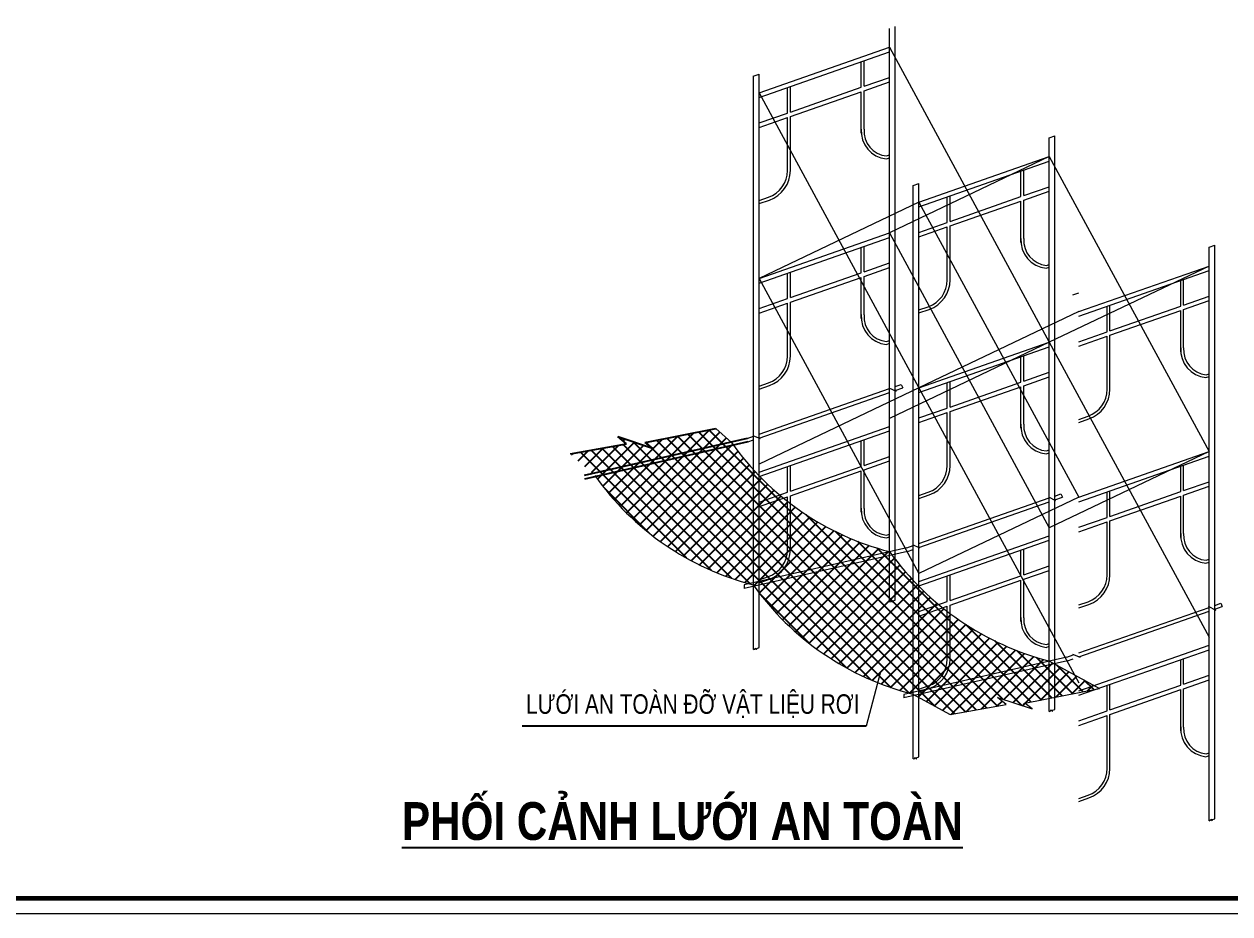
# Model space of a CAD drawing. Header units: millimetres. Extents: x 480521 to 6014615, y -961280 to 187869.
# Drawn here: x 779636 to 789070, y -57330 to -50372 of the extents above; entities that cross this region are included whole.
import ezdxf
from ezdxf.enums import TextEntityAlignment as Align

# ---------------------------------------------------------------- set-up
doc = ezdxf.new("R2010")
doc.units = ezdxf.units.MM
doc.header["$LTSCALE"] = 600
doc.header["$MEASUREMENT"] = 0
doc.layers.get('0').update_dxf_attribs({"lineweight": 0})
doc.layers.get('Defpoints').update_dxf_attribs({"lineweight": 0})
for name, color, linetype, lineweight in [('Khungten_LCDI', 7, 'Continuous', 25), ('LC Net thay', 7, 'Continuous', 25), ('LC Text1', 3, 'Continuous', 20), ('LC Text2', 7, 'Continuous', 25)]:
    doc.layers.add(name, color=color, linetype=linetype, lineweight=lineweight)
doc.layers.add('LAYER3', color=4, linetype='Continuous')
doc.styles.add('Khungten', font='VHAVAN.TTF', dxfattribs={"width": 0.9, "height": 5000})
doc.styles.add('LC 1', font='VHAVANB.TTF')
doc.styles.add('LC3', font='VHARIALB.TTF', dxfattribs={"width": 0.8})
doc.styles.add('style2', font='VHAVANB.TTF')
doc.styles.add('Title', font='VHBLACK.TTF')

# ---------------------------------------------------------------- blocks, each defined once
blk = doc.blocks.new('lcdi fix')
at = {"layer": 'Defpoints', "lineweight": 0}
blk.add_lwpolyline([(-1200, -14850), (-1200, 14850), (40800, 14850), (40800, -14850)], close=True, dxfattribs=at)
at = {"layer": 'Khungten_LCDI', "color": 5, "lineweight": 60}
blk.add_lwpolyline([(0, -14650), (0, 14650), (40600, 14650), (40600, -14650)], close=True, dxfattribs=at)
at = {"color": 7, "style": 'Khungten', "width": 0.8}
for tag, p in [('REVISION', (39499, -10746)), ('NGAYHT', (39546, -11609))]:
    blk.add_attdef(tag, text='', height=200, dxfattribs=at).set_placement(p, align=Align.CENTER)
at = {"layer": 'LC Text1', "color": 3, "style": 'LC 1', "width": 1.834006}
for tag, p, p2 in [('TENBANVE1', (36913, -8886), (40339, -8886)), ('TENBANVE2', (36913, -9562), (40339, -9562))]:
    blk.add_attdef(tag, text='', height=250, dxfattribs=at).set_placement(p, p2, align=Align.FIT)
at = {"layer": 'LC Text1', "style": 'Title', "width": 0.7}
blk.add_attdef('SOBANVE', text='', height=250, dxfattribs=at).set_placement((39562, -13896), align=Align.CENTER)
blk = doc.blocks.new('*X25')
at = {"color": 0}
for p, q in [((593.86, 512.54), (609.17, 527.85)), ((595.49, 510.64), (613.56, 528.71)), ((597.18, 508.79), (617.96, 529.58)), ((597.99, 527.28), (598.54, 527.83)), ((598.93, 507.01), (622.36, 530.44)), ((600.73, 505.27), (625.26, 529.8)), ((602.59, 503.6), (627.14, 528.15)), ((678.77, 456.14), (607.4, 527.5)), ((685.99, 452.45), (610.36, 528.08)), ((691.65, 450.33), (613.31, 528.66)), ((694.65, 450.87), (616.27, 529.24)), ((697.64, 451.4), (619.23, 529.82)), ((700.64, 451.94), (622.18, 530.4)), ((585.33, 521.69), (588.18, 524.54)), ((615.97, 494.19), (586.01, 524.15)), ((587.21, 520.03), (592.49, 525.31)), ((622.95, 490.74), (589, 524.69)), ((589.09, 518.38), (596.8, 526.09)), ((590.76, 516.52), (601.19, 526.94)), ((628.72, 488.51), (592, 525.23)), ((592.28, 514.5), (603.84, 526.06)), ((633.81, 486.95), (595, 525.76)), ((661.02, 463.28), (598, 526.3)), ((667.94, 459.9), (600.74, 527.09)), ((605.54, 525.83), (604.45, 526.92)), ((604.47, 526.69), (604.77, 526.98)), ((604.51, 501.98), (628.92, 526.39)), ((673.69, 457.68), (606.04, 525.33)), ((606.48, 500.42), (630.43, 524.36)), ((583.45, 523.35), (583.87, 523.77)), ((608.51, 498.91), (631.99, 522.39)), ((610.6, 497.47), (633.61, 520.47)), ((612.75, 496.08), (635.28, 518.61)), ((614.97, 494.76), (637.01, 516.8)), ((617.24, 493.5), (638.8, 515.06)), ((605.21, 501.41), (592.89, 513.73)), ((619.58, 492.3), (640.65, 513.37)), ((621.98, 491.17), (642.55, 511.73)), ((624.46, 490.11), (644.5, 510.15)), ((627, 489.12), (646.52, 508.64)), ((629.62, 488.2), (648.6, 507.17)), ((632.33, 487.37), (650.73, 505.77)), ((634.9, 486.41), (652.92, 504.43)), ((703.64, 452.48), (649.65, 506.47)), ((636.41, 484.38), (655.18, 503.15)), ((637.98, 482.41), (657.5, 501.94)), ((639.6, 480.5), (659.89, 500.79)), ((705.21, 454.45), (657.93, 501.73)), ((641.28, 478.64), (662.34, 499.71)), ((643.01, 476.84), (664.87, 498.7)), ((644.81, 475.1), (667.47, 497.77)), ((646.65, 473.41), (670.15, 496.91)), ((710.51, 452.68), (664.25, 498.94)), ((713.07, 453.66), (669.67, 497.06)), ((648.55, 471.78), (672.91, 496.14)), ((650.51, 470.2), (674.55, 494.24)), ((652.53, 468.68), (676.11, 492.26)), ((654.6, 467.22), (677.71, 490.33)), ((656.74, 465.82), (679.38, 488.46)), ((658.93, 464.47), (681.1, 486.65)), ((650.73, 470.03), (636.49, 484.27)), ((661.18, 463.19), (682.88, 484.89)), ((663.5, 461.97), (684.71, 483.18)), ((665.88, 460.82), (686.6, 481.53)), ((668.33, 459.73), (688.54, 479.94)), ((670.85, 458.71), (690.54, 478.41)), ((673.44, 457.77), (692.6, 476.93)), ((676.1, 456.9), (694.71, 475.51)), ((678.85, 456.11), (696.89, 474.15)), ((716.02, 454.24), (694.81, 475.45)), ((681.3, 455.03), (699.13, 472.85)), ((683.58, 453.77), (701.43, 471.62)), ((685.87, 452.52), (703.79, 470.45)), ((718.98, 454.82), (702.94, 470.86)), ((688.15, 451.27), (706.22, 469.34)), ((690.55, 450.13), (708.72, 468.3)), ((694.86, 450.9), (711.29, 467.34)), ((699.16, 451.68), (713.94, 466.45)), ((721.93, 455.4), (709.23, 468.11)), ((724.89, 455.98), (714.63, 466.24)), ((705.4, 454.38), (716.67, 465.64)), ((708.06, 453.5), (719.25, 464.69)), ((711.43, 453.34), (721.53, 463.44)), ((727.84, 456.56), (720.28, 464.12)), ((715.83, 454.2), (723.81, 462.18)), ((720.23, 455.06), (726.09, 460.93)), ((724.63, 455.93), (728.37, 459.67)), ((730.8, 457.14), (728.13, 459.81)), ((729.03, 456.79), (730.66, 458.42)), ((703.47, 452.45), (704.94, 453.91)), ((710.71, 452.61), (711.41, 453.32)), ((713.36, 451.73), (713.38, 451.75))]:
    blk.add_line(p, q, dxfattribs=at)
blk = doc.blocks.new('TIEUDE1')
at = {"layer": 'LC Text2', "color": 7, "style": 'LC 1'}
blk.add_attdef('TIªU§Ò', text='', height=5, dxfattribs=at).set_placement((0, 0), align=Align.BOTTOM_CENTER)
blk.add_attdef('TL', text='', height=3, dxfattribs=at).set_placement((0, -2), align=Align.TOP_CENTER)

msp = doc.modelspace()

# ---------------------------------------------------------------- linework, layer by layer
at = {"color": 3}
for p, q in [((786407.141, -54891.374), (786407.141, -50406.654)), ((786451.5, -54875.859), (786451.5, -50391.139)), ((785386.907, -50910.348), (786407.141, -50553.507)), ((786407.141, -50553.507), (787657.244, -52860.23)), ((785386.907, -50945.593), (786407.141, -50588.752)), ((786207.53, -50858.289), (786207.53, -50658.568)), ((786185.351, -50866.046), (786185.351, -50666.326)), ((785341.142, -50779.502), (785386.907, -50763.495)), ((785342.549, -55263.73), (785342.549, -50779.01)), ((785386.907, -55248.215), (785386.907, -50763.495)), ((786207.53, -50858.289), (786407.141, -50788.472)), ((786207.53, -50893.533), (786407.141, -50823.717)), ((785386.907, -50910.348), (786637.009, -53217.072)), ((785608.697, -51067.739), (785608.697, -50868.019)), ((785630.876, -51059.982), (785630.876, -50860.261)), ((785630.876, -51059.982), (786185.351, -50866.046)), ((785630.876, -51095.226), (786185.351, -50901.291)), ((786185.351, -51224.268), (786185.351, -50901.291)), ((786207.53, -51194.399), (786207.53, -50893.533)), ((785386.907, -51145.313), (785608.697, -51067.739)), ((785386.907, -51180.558), (785608.697, -51102.984)), ((785608.697, -51517.468), (785608.697, -51102.984)), ((785630.876, -51517.468), (785630.876, -51095.226)), ((787657.244, -51261.956), (787701.602, -51246.441)), ((787657.244, -55746.676), (787657.244, -51261.956)), ((787701.602, -55731.161), (787701.602, -51246.441)), ((786382.515, -51425.584), (786407.141, -51416.971)), ((786384.539, -51403.498), (786407.141, -51395.592)), ((787657.244, -51408.809), (786407.141, -52004.928)), ((786637.009, -51765.65), (787657.244, -51408.809)), ((787657.244, -51408.809), (788907.346, -53715.532)), ((786637.009, -51800.895), (787657.244, -51444.054)), ((787435.454, -51721.348), (787435.454, -51521.628)), ((787457.633, -51713.591), (787457.633, -51513.87)), ((786592.651, -51634.312), (786637.009, -51618.797)), ((786592.651, -56119.032), (786592.651, -51634.312)), ((786637.009, -56103.517), (786637.009, -51618.797)), ((787457.633, -51713.591), (787657.244, -51643.774)), ((787457.633, -51748.835), (787657.244, -51679.019)), ((785386.907, -51752.434), (785460.131, -51726.822)), ((785386.907, -51775.93), (785467.454, -51747.758)), ((786637.009, -51765.65), (785386.907, -52361.77)), ((786637.009, -51765.65), (787887.112, -54072.374)), ((786858.799, -51923.041), (786858.799, -51723.321)), ((786880.978, -51915.284), (786880.978, -51715.563)), ((786880.978, -51915.284), (787435.454, -51721.348)), ((786880.978, -51950.528), (787435.454, -51756.593)), ((787435.454, -52079.57), (787435.454, -51756.593)), ((787457.633, -52049.701), (787457.633, -51748.835)), ((786637.009, -52000.615), (786858.799, -51923.041)), ((786637.009, -52035.86), (786858.799, -51958.286)), ((786858.799, -52372.77), (786858.799, -51958.286)), ((786880.978, -52372.77), (786880.978, -51950.528)), ((785386.907, -52361.77), (786407.141, -52004.928)), ((785386.907, -52397.014), (786407.141, -52040.173)), ((786407.141, -52004.928), (787657.244, -54311.652)), ((786185.351, -52317.468), (786185.351, -52117.747)), ((786207.53, -52309.71), (786207.53, -52109.99)), ((788907.346, -52117.258), (788951.704, -52101.743)), ((788907.346, -56601.978), (788907.346, -52117.258)), ((788951.704, -56586.463), (788951.704, -52101.743)), ((786207.53, -52309.71), (786407.141, -52239.893)), ((787634.642, -52258.8), (787657.244, -52250.894)), ((788907.346, -52264.111), (787657.244, -52860.23)), ((787887.112, -52620.952), (788907.346, -52264.111)), ((785608.697, -52519.161), (785608.697, -52319.44)), ((785630.876, -52511.403), (785630.876, -52311.683)), ((785630.876, -52511.403), (786185.351, -52317.468)), ((785630.876, -52546.648), (786185.351, -52352.712)), ((786185.351, -52675.69), (786185.351, -52352.712)), ((786207.53, -52344.955), (786407.141, -52275.138)), ((786207.53, -52645.82), (786207.53, -52344.955)), ((787632.617, -52280.886), (787657.244, -52272.273)), ((787887.112, -52656.197), (788907.346, -52299.356)), ((785386.907, -52361.77), (786637.009, -54668.493)), ((788685.556, -52576.65), (788685.556, -52376.93)), ((788707.735, -52568.893), (788707.735, -52369.172)), ((785386.907, -52596.735), (785608.697, -52519.161)), ((785630.876, -52968.89), (785630.876, -52546.648)), ((787841.346, -52490.106), (787887.112, -52474.099)), ((788707.735, -52568.893), (788907.346, -52499.076)), ((788707.735, -52604.137), (788907.346, -52534.321)), ((785386.907, -52631.979), (785608.697, -52554.405)), ((785608.697, -52968.89), (785608.697, -52554.405)), ((786637.009, -52607.736), (786710.234, -52582.124)), ((786637.009, -52631.232), (786717.556, -52603.06)), ((787887.112, -52620.952), (786637.009, -53217.072)), ((788108.902, -52778.343), (788108.902, -52578.623)), ((788131.081, -52770.586), (788131.081, -52570.865)), ((788131.081, -52770.586), (788685.556, -52576.65)), ((788131.081, -52805.83), (788685.556, -52611.895)), ((788685.556, -52934.872), (788685.556, -52611.895)), ((788707.735, -52905.003), (788707.735, -52604.137)), ((787887.112, -52855.917), (788108.902, -52778.343)), ((787887.112, -52891.162), (788108.902, -52813.588)), ((788108.902, -53228.072), (788108.902, -52813.588)), ((788131.081, -53228.072), (788131.081, -52805.83)), ((786382.515, -52877.006), (786407.141, -52868.392)), ((786384.539, -52854.919), (786407.141, -52847.014)), ((787657.244, -52860.23), (786407.141, -53456.35)), ((786637.009, -53217.072), (787657.244, -52860.23)), ((786637.009, -53252.316), (787657.244, -52895.475)), ((787657.244, -52860.23), (788907.346, -55166.954)), ((787435.454, -53172.77), (787435.454, -52973.049)), ((787457.633, -53165.012), (787457.633, -52965.292)), ((787457.633, -53165.012), (787657.244, -53095.195)), ((788884.744, -53114.102), (788907.346, -53106.196)), ((785386.907, -53203.855), (785460.131, -53178.244)), ((785386.907, -53227.352), (785467.454, -53199.179)), ((786451.5, -53207.233), (786498.101, -53190.933)), ((786498.101, -53190.933), (786509.976, -53216.15)), ((786858.799, -53374.462), (786858.799, -53174.742)), ((786880.978, -53366.705), (786880.978, -53166.985)), ((786880.978, -53366.705), (787435.454, -53172.77)), ((786880.978, -53401.95), (787435.454, -53208.014)), ((787435.454, -53530.992), (787435.454, -53208.014)), ((787457.633, -53200.257), (787657.244, -53130.44)), ((787457.633, -53501.122), (787457.633, -53200.257)), ((788882.72, -53136.188), (788907.346, -53127.575)), ((786637.009, -53217.072), (785386.907, -53813.191)), ((785386.907, -53579.589), (786407.141, -53222.748)), ((785386.907, -53608.959), (786407.141, -53252.118)), ((786402.196, -53215.408), (786458.096, -53242.009)), ((786451.5, -53236.603), (786509.976, -53216.15)), ((786637.009, -53217.072), (787887.112, -55523.795)), ((786637.009, -53452.037), (786858.799, -53374.462)), ((786637.009, -53487.281), (786858.799, -53409.707)), ((786858.799, -53824.192), (786858.799, -53409.707)), ((786880.978, -53824.192), (786880.978, -53401.95)), ((787887.112, -53463.038), (787960.336, -53437.426)), ((787887.112, -53486.534), (787967.659, -53458.362)), ((785047.341, -53534.797), (785170.257, -53643.179)), ((785386.907, -53875.395), (786407.141, -53518.554)), ((785386.907, -53910.64), (786407.141, -53553.798)), ((785292.901, -53612.469), (785342.549, -53595.104)), ((785298.539, -53640.066), (785342.549, -53624.474)), ((785337.42, -53590.488), (785395.983, -53611.769)), ((786185.351, -53831.093), (786185.351, -53631.373)), ((786207.53, -53823.335), (786207.53, -53623.615)), ((786207.53, -53823.335), (786407.141, -53753.519)), ((787632.617, -53732.308), (787657.244, -53723.694)), ((787634.642, -53710.221), (787657.244, -53702.316)), ((788907.346, -53715.532), (787657.244, -54311.652)), ((787887.112, -54072.374), (788907.346, -53715.532)), ((787887.112, -54107.618), (788907.346, -53750.777)), ((785608.697, -54032.786), (785608.697, -53833.065)), ((785630.876, -54025.028), (785630.876, -53825.308)), ((785630.876, -54025.028), (786185.351, -53831.093)), ((785630.876, -54060.273), (786185.351, -53866.338)), ((786185.351, -54189.315), (786185.351, -53866.338)), ((786207.53, -53858.58), (786407.141, -53788.764)), ((786207.53, -54159.445), (786207.53, -53858.58)), ((788685.556, -54028.072), (788685.556, -53828.351)), ((788707.735, -54020.314), (788707.735, -53820.594)), ((788707.735, -54020.314), (788907.346, -53950.497)), ((785386.907, -54110.36), (785608.697, -54032.786)), ((786637.009, -54059.157), (786710.234, -54033.546)), ((786637.009, -54082.654), (786717.556, -54054.481)), ((787701.602, -54062.535), (787748.204, -54046.235)), ((787748.204, -54046.235), (787760.079, -54071.452)), ((788108.902, -54229.764), (788108.902, -54030.044)), ((788131.081, -54222.007), (788131.081, -54022.287)), ((788131.081, -54222.007), (788685.556, -54028.072)), ((788707.735, -54055.559), (788907.346, -53985.742)), ((788707.735, -54356.424), (788707.735, -54055.559)), ((785386.907, -54145.605), (785608.697, -54068.031)), ((785608.697, -54482.515), (785608.697, -54068.031)), ((785630.876, -54482.515), (785630.876, -54060.273)), ((787887.112, -54072.374), (786637.009, -54668.493)), ((786637.009, -54434.891), (787657.244, -54078.05)), ((786637.009, -54464.261), (787657.244, -54107.42)), ((787651.547, -54068.767), (787706.058, -54097.437)), ((787701.602, -54091.905), (787760.079, -54071.452)), ((788131.081, -54257.252), (788685.556, -54063.316)), ((788685.556, -54386.294), (788685.556, -54063.316)), ((787887.112, -54307.339), (788108.902, -54229.764)), ((787887.112, -54342.583), (788108.902, -54265.009)), ((788108.902, -54679.494), (788108.902, -54265.009)), ((788131.081, -54679.494), (788131.081, -54257.252)), ((786382.515, -54390.631), (786407.141, -54382.018)), ((786384.539, -54368.545), (786407.141, -54360.639)), ((786637.009, -54730.697), (787657.244, -54373.856)), ((786637.009, -54765.942), (787657.244, -54409.1)), ((786543.004, -54467.771), (785268.682, -54758.409)), ((786548.642, -54495.368), (785269.342, -54786.125)), ((786543.004, -54467.771), (786592.651, -54450.406)), ((786548.642, -54495.368), (786592.651, -54479.776)), ((786587.156, -54441.483), (786641.667, -54467.286)), ((787435.454, -54686.395), (787435.454, -54486.675)), ((787457.633, -54678.637), (787457.633, -54478.917)), ((787457.633, -54678.637), (787657.244, -54608.821)), ((788882.72, -54587.61), (788907.346, -54578.996)), ((788884.744, -54565.523), (788907.346, -54557.618)), ((785386.907, -54717.48), (785460.131, -54691.869)), ((785386.907, -54740.977), (785467.454, -54712.805)), ((786858.799, -54888.088), (786858.799, -54688.367)), ((786880.978, -54880.33), (786880.978, -54680.61)), ((786880.978, -54880.33), (787435.454, -54686.395)), ((787457.633, -54713.882), (787657.244, -54644.065)), ((787457.633, -55014.747), (787457.633, -54713.882)), ((785268.682, -54758.409), (785269.342, -54786.125)), ((786880.978, -54915.575), (787435.454, -54721.64)), ((787435.454, -55044.617), (787435.454, -54721.64)), ((786407.141, -54891.374), (786419.285, -54887.127)), ((786419.285, -54887.127), (786419.959, -54879.714)), ((786419.959, -54879.714), (786431.458, -54891.601)), ((786431.458, -54891.601), (786432.468, -54882.516)), ((786432.468, -54882.516), (786451.5, -54875.859)), ((786637.009, -54965.662), (786858.799, -54888.088)), ((787887.112, -54914.459), (787960.336, -54888.848)), ((788951.704, -54917.837), (788998.306, -54901.537)), ((788998.306, -54901.537), (789010.181, -54926.754)), ((786637.009, -55000.907), (786858.799, -54923.333)), ((786858.799, -55337.817), (786858.799, -54923.333)), ((786880.978, -55337.817), (786880.978, -54915.575)), ((787887.112, -54937.956), (787967.659, -54909.783)), ((787887.112, -55290.193), (788907.346, -54933.352)), ((787887.112, -55319.563), (788907.346, -54962.722)), ((788901.002, -54923.737), (788961.133, -54955.363)), ((788951.704, -54947.207), (789010.181, -54926.754)), ((785342.549, -55263.73), (785354.692, -55259.483)), ((785354.692, -55259.483), (785355.366, -55252.07)), ((785355.366, -55252.07), (785366.865, -55263.957)), ((785366.865, -55263.957), (785367.875, -55254.872)), ((785367.875, -55254.872), (785386.907, -55248.215)), ((787632.617, -55245.933), (787657.244, -55237.32)), ((787634.642, -55223.847), (787657.244, -55215.941)), ((787887.112, -55585.999), (788907.346, -55229.158)), ((787887.112, -55621.244), (788907.346, -55264.402)), ((787793.106, -55323.073), (786518.784, -55613.711)), ((787798.744, -55350.67), (786519.445, -55641.426)), ((787657.955, -55352.97), (788048.861, -55567.865)), ((787793.106, -55323.073), (787842.754, -55305.708)), ((787798.744, -55350.67), (787842.754, -55335.078)), ((787837.646, -55300.088), (787897.777, -55322.227)), ((788685.556, -55541.697), (788685.556, -55341.977)), ((788707.735, -55533.939), (788707.735, -55334.219)), ((786337.527, -55438.326), (786224.756, -55863.496)), ((788707.735, -55533.939), (788907.346, -55464.123)), ((786637.009, -55572.782), (786710.234, -55547.171)), ((786637.009, -55596.279), (786717.556, -55568.106)), ((787466.306, -55682.218), (788048.861, -55567.865)), ((788108.902, -55743.39), (788108.902, -55543.669)), ((788131.081, -55735.632), (788131.081, -55535.912)), ((788131.081, -55735.632), (788685.556, -55541.697)), ((788707.735, -55569.184), (788907.346, -55499.367)), ((786518.784, -55613.711), (786519.445, -55641.426)), ((786589.122, -55611.566), (786881.261, -55772.165)), ((787252.54, -55637.245), (787522.56, -55727.191)), ((787320.045, -55693.462), (787252.54, -55637.245)), ((788131.081, -55770.877), (788685.556, -55576.942)), ((788685.556, -55899.919), (788685.556, -55576.942)), ((788707.735, -55870.049), (788707.735, -55569.184)), ((786881.261, -55772.165), (787320.045, -55693.462)), ((787522.56, -55727.191), (787466.306, -55682.218)), ((787657.244, -55746.676), (787669.387, -55742.429)), ((787669.387, -55742.429), (787670.061, -55735.016)), ((787670.061, -55735.016), (787681.56, -55746.903)), ((787681.56, -55746.903), (787682.57, -55737.818)), ((787682.57, -55737.818), (787701.602, -55731.161)), ((787887.112, -55820.964), (788108.902, -55743.39)), ((787887.112, -55856.209), (788108.902, -55778.635)), ((788108.902, -56193.119), (788108.902, -55778.635)), ((788131.081, -56193.119), (788131.081, -55770.877)), ((786592.651, -56119.032), (786604.794, -56114.785)), ((786604.794, -56114.785), (786605.469, -56107.372)), ((786605.469, -56107.372), (786616.967, -56119.259)), ((786616.967, -56119.259), (786617.978, -56110.174)), ((786617.978, -56110.174), (786637.009, -56103.517)), ((788882.72, -56101.235), (788907.346, -56092.622)), ((788884.744, -56079.149), (788907.346, -56071.243)), ((787887.112, -56428.084), (787960.336, -56402.473)), ((787887.112, -56451.581), (787967.659, -56423.408)), ((788907.346, -56601.978), (788919.489, -56597.731)), ((788919.489, -56597.731), (788920.164, -56590.318)), ((788920.164, -56590.318), (788931.662, -56602.205)), ((788931.662, -56602.205), (788932.673, -56593.12)), ((788932.673, -56593.12), (788951.704, -56586.463))]:
    msp.add_line(p, q, dxfattribs=at)
for centre, radius, start, end in [((786402.371, -51208.932), 217.561, 175.7342684, 264.7635625), ((786402.371, -51208.932), 195.382, 175.7342684, 264.7635625), ((785386.907, -51517.468), 221.79, 289.2779957, 0), ((785386.907, -51517.468), 243.969, 289.2779957, 0), ((787652.473, -52064.234), 217.561, 175.7342684, 264.7635625), ((787652.473, -52064.234), 195.382, 175.7342684, 264.7635625), ((786637.009, -52372.77), 221.79, 289.2779957, 0), ((786637.009, -52372.77), 243.969, 289.2779957, 0), ((786402.371, -52660.353), 217.561, 175.7342684, 264.7635625), ((786402.371, -52660.353), 195.382, 175.7342684, 264.7635625), ((788902.576, -52919.536), 217.561, 175.7342684, 264.7635625), ((788902.576, -52919.536), 195.382, 175.7342684, 264.7635625), ((785386.907, -52968.89), 221.79, 289.2779957, 0), ((785386.907, -52968.89), 243.969, 289.2779957, 0), ((787887.112, -53228.072), 221.79, 289.2779957, 0), ((787887.112, -53228.072), 243.969, 289.2779957, 0), ((787652.473, -53515.655), 217.561, 175.7342684, 264.7635625), ((787652.473, -53515.655), 195.382, 175.7342684, 264.7635625), ((786947.092, -52393.186), 2172.47, 215.1261689, 255.6280885), ((786637.009, -53824.192), 221.79, 289.2779957, 0), ((786637.009, -53824.192), 243.969, 289.2779957, 0), ((785878.26, -52651.781), 2172.47, 215.1261689, 255.6280885), ((786402.371, -54173.978), 217.561, 175.7342684, 264.7635625), ((786402.371, -54173.978), 195.382, 175.7342684, 264.7635625), ((788902.576, -54370.957), 217.561, 175.7342684, 264.7635625), ((788902.576, -54370.957), 195.382, 175.7342684, 264.7635625), ((785386.907, -54482.515), 221.79, 289.2779957, 0), ((785386.907, -54482.515), 243.969, 289.2779957, 0), ((788200.886, -53218.205), 2202.725, 215.5106837, 255.7305788), ((787887.112, -54679.494), 221.79, 289.2779957, 0), ((787887.112, -54679.494), 243.969, 289.2779957, 0), ((787132.054, -53476.8), 2202.725, 215.5106837, 255.7305788), ((787652.473, -55029.28), 217.561, 175.7342684, 264.7635625), ((787652.473, -55029.28), 195.382, 175.7342684, 264.7635625), ((786637.009, -55337.817), 221.79, 289.2779957, 0), ((786637.009, -55337.817), 243.969, 289.2779957, 0), ((788902.576, -55884.582), 217.561, 175.7342684, 264.7635625), ((788902.576, -55884.582), 195.382, 175.7342684, 264.7635625), ((787887.112, -56193.119), 221.79, 289.2779957, 0), ((787887.112, -56193.119), 243.969, 289.2779957, 0)]:
    msp.add_arc(centre, radius, start, end, dxfattribs=at)
at = {"layer": 'LAYER3'}
for p, q in [((784495.205, -53643.179), (785047.341, -53534.797)), ((783910.16, -53733.125), (784348.944, -53654.422)), ((785292.901, -53612.469), (784018.579, -53903.107)), ((785298.539, -53640.066), (784019.24, -53930.823)), ((784348.944, -53654.422), (784281.438, -53598.206)), ((784281.438, -53598.206), (784551.459, -53688.152)), ((784551.459, -53688.152), (784495.205, -53643.179)), ((786224.756, -55863.496), (783531.405, -55863.496))]:
    msp.add_line(p, q, dxfattribs=at)

# ---------------------------------------------------------------- block references
at = {"layer": 'LAYER3', "xscale": 27.72376611971868, "yscale": 27.72376611971868, "zscale": 27.72376611971868}
msp.add_blockref('*X25', (767743.709, -68250.251), dxfattribs=at)
at = {"layer": 'LC Net thay', "xscale": 0.6000000155618168, "yscale": 0.6000000155618168, "zscale": 0.6000000155618168}
msp.add_blockref('lcdi fix', (769130.545, -48420.295), dxfattribs=at)
at = {"layer": 'LC Text2'}
ref = msp.add_blockref('TIEUDE1', (784786.368, -56840.791), dxfattribs=dict(at, xscale=60.00000000003865, yscale=60.00000000003865, zscale=60.00000000003865))
ref.add_attrib('TIªU§Ò', '%%Uphèi c¶nh l\xadíi an toµn', dxfattribs={"color": 7, "height": 295.46488, "style": 'LC3', "width": 0.8}).set_placement((784786.368, -56840.791), align=Align.BOTTOM_CENTER)

# ---------------------------------------------------------------- texts
at = {"style": 'style2', "width": 0.8}
msp.add_text('l\xadíi an toµn ®ì vËt liÖu r¬i', height=152.54206, dxfattribs=at).set_placement((783563.068, -55765.663))

doc.saveas('drawing.dxf')
